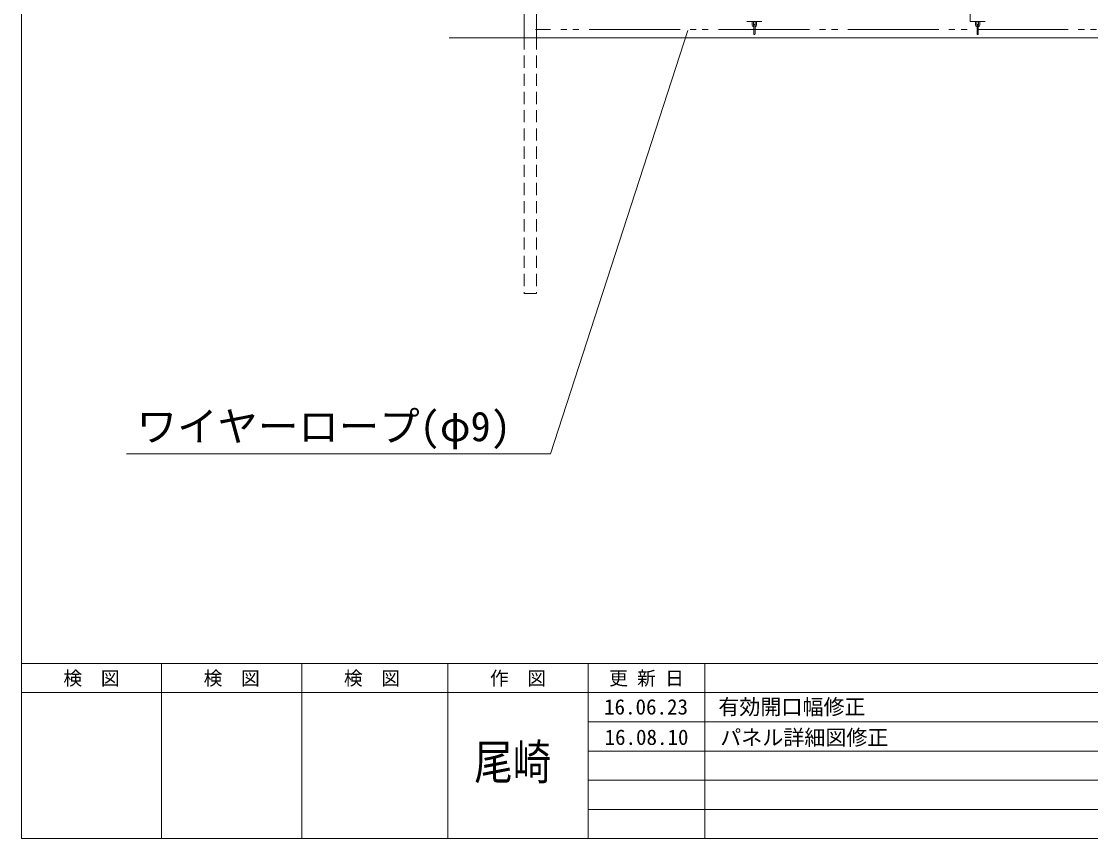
# Model space of a CAD drawing. Units: millimetres, scale not verified. Extents: x -9305 to 9305, y -6415 to 6415.
# Drawn here: x -9305 to -5074, y -6415 to -3180 of the extents above; entities that cross this region are included whole.
import ezdxf
from ezdxf.enums import TextEntityAlignment as Align

# ---------------------------------------------------------------- set-up
doc = ezdxf.new("R2010")
doc.units = ezdxf.units.MM
doc.header["$LTSCALE"] = 40
doc.linetypes.add('DASHED1', pattern=[1.8, 1.2, -0.6])
doc.linetypes.add('DOUBLE_CHAIN2', pattern=[12.8, 9, -1, 0.6, -0.6, 0.6, -1])
for name, color, linetype, lineweight in [('0-0_0', 7, 'Continuous', 9), ('0-3_CLG-36', 7, 'Continuous', 9), ('0-6_CLG-63', 7, 'Continuous', 9), ('0-A_TEXT', 7, 'Continuous', 9), ('0-D_図面枠', 7, 'Continuous', 9)]:
    doc.layers.add(name, color=color, linetype=linetype, lineweight=lineweight)
doc.styles.add('ＭＳ ゴシック', font='')
doc.styles.get('ＭＳ ゴシック').set_extended_font_data('MS Gothic')

msp = doc.modelspace()

# ---------------------------------------------------------------- linework, layer by layer
at = {"layer": '0-0_0'}
msp.add_line((-9304.61, 6414.98), (-9304.61, -6414.98), dxfattribs=at)
at = {"layer": '0-3_CLG-36'}
msp.add_line((-7611.51, -3245.33), (-855.77, -3245.33), dxfattribs=at)
at = {"layer": '0-6_CLG-63'}
for p, q in [((-7315.69, 1179.37), (-7315.69, -3257.28)), ((-7267.09, 1178.48), (-7267.09, -3257.28)), ((-5551.11, -3180.36), (-5551.11, 1039.64)), ((-6434.4, -3180.36), (-6374.4, -3180.36)), ((-6412.9, -3180.36), (-6412.9, -3193.86)), ((-6407.9, -3180.36), (-6407.9, -3193.86)), ((-6406.9, -3194.86), (-6406.9, -3229.85)), ((-6401.9, -3194.86), (-6401.9, -3229.85)), ((-6400.9, -3180.36), (-6400.9, -3193.86)), ((-6395.9, -3180.36), (-6395.9, -3193.86)), ((-5551.11, -3180.36), (-5491.11, -3180.36)), ((-5529.61, -3180.36), (-5529.61, -3193.86)), ((-5524.61, -3180.36), (-5524.61, -3193.86)), ((-5523.61, -3194.86), (-5523.61, -3229.85)), ((-5518.61, -3194.86), (-5518.61, -3229.85)), ((-5517.61, -3180.36), (-5517.61, -3193.86)), ((-5512.61, -3180.36), (-5512.61, -3193.86))]:
    msp.add_line(p, q, dxfattribs=at)
at = {"layer": '0-6_CLG-63', "linetype": 'DOUBLE_CHAIN2'}
msp.add_line((-1066.7, -3211.76), (-7270.89, -3211.76), dxfattribs=at)
at = {"layer": '0-6_CLG-63', "linetype": 'DASHED1'}
for p, q in [((-7315.69, -3243.76), (-7315.69, -4257.28)), ((-7267.09, -3243.76), (-7267.09, -4257.28)), ((-7315.69, -4257.28), (-7267.09, -4257.28))]:
    msp.add_line(p, q, dxfattribs=at)
at = {"layer": '0-6_CLG-63'}
for centre, radius, start, end in [((-6404.4, -3193.86), 8.5, 180, 252.895), ((-6404.4, -3193.86), 3.5, 180, 224.415), ((-6404.4, -3194.86), 2.5, 0, 180), ((-6404.4, -3193.86), 8.5, 287.105, 0), ((-6404.4, -3193.86), 3.5, 315.585, 0), ((-5521.11, -3193.86), 8.5, 180, 252.895), ((-5521.11, -3193.86), 3.5, 180, 224.415), ((-5521.11, -3194.86), 2.5, 0, 180), ((-5521.11, -3193.86), 8.5, 287.105, 0), ((-5521.11, -3193.86), 3.5, 315.585, 0), ((-6404.4, -3229.85), 2.5, 180, 0), ((-5521.11, -3229.85), 2.5, 180, 0)]:
    msp.add_arc(centre, radius, start, end, dxfattribs=at)
at = {"layer": '0-A_TEXT'}
for p in [(-6668.06, -3215.89), (-8888.61, -4891.94)]:
    msp.add_line(p, (-7210.87, -4891.94), dxfattribs=at)
at = {"layer": '0-D_図面枠'}
for p, q in [((-9304.61, -5721.47), (9304.61, -5721.47)), ((-8749.8, -5721.47), (-8749.8, -6414.98)), ((-8194.99, -5721.47), (-8194.99, -6414.98)), ((-7617.06, -5721.47), (-7617.06, -6414.98)), ((-7062.26, -5721.47), (-7062.26, -6414.98)), ((-6599.91, -5721.47), (-6599.91, -6414.98)), ((-9304.61, -5837.05), (-1930.27, -5837.05)), ((-7062.26, -5952.64), (-1930.27, -5952.64)), ((-7062.26, -6068.22), (-1930.27, -6068.22)), ((-7062.26, -6183.81), (-1930.27, -6183.81)), ((-7062.26, -6299.39), (-1930.27, -6299.39))]:
    msp.add_line(p, q, dxfattribs=at)
msp.add_lwpolyline([(-9304.61, -6414.98), (9304.61, -6414.98), (9304.61, 6414.98), (-9304.61, 6414.98)], dxfattribs=at)

# ---------------------------------------------------------------- texts
at = {"layer": '0-A_TEXT', "style": 'ＭＳ ゴシック'}
msp.add_text('ワイヤーロープ(φ9)', height=117.3, dxfattribs=at).set_placement((-8848.56, -4877.22), align=Align.BOTTOM_LEFT)
at = {"layer": '0-D_図面枠', "style": 'ＭＳ ゴシック'}
for s, height, p in [('検\u3000図', 54.23, (-9138.16, -5823.64)), ('検\u3000図', 54.23, (-8583.36, -5823.64)), ('検\u3000図', 54.23, (-8028.55, -5823.64)), ('作\u3000図', 54.23, (-7450.62, -5823.64)), ('更 新 日', 54.23, (-6979.03, -5823.64)), ('16.06.23', 61, (-6999.1, -5942.2)), ('有効開口幅修正', 61, (-6547.05, -5942.2)), ('16.08.10', 61, (-6997.22, -6062.32)), ('パネル詳細図修正', 61, (-6539.68, -6063.54))]:
    msp.add_text(s, height=height, dxfattribs=at).set_placement(p, align=Align.BOTTOM_LEFT)
at = {"layer": '0-D_図面枠', "style": 'ＭＳ ゴシック', "width": 0.8}
msp.add_text('尾崎', height=139.4, dxfattribs=at).set_placement((-7512.51, -6223.1), align=Align.BOTTOM_LEFT)

doc.saveas('drawing.dxf')
